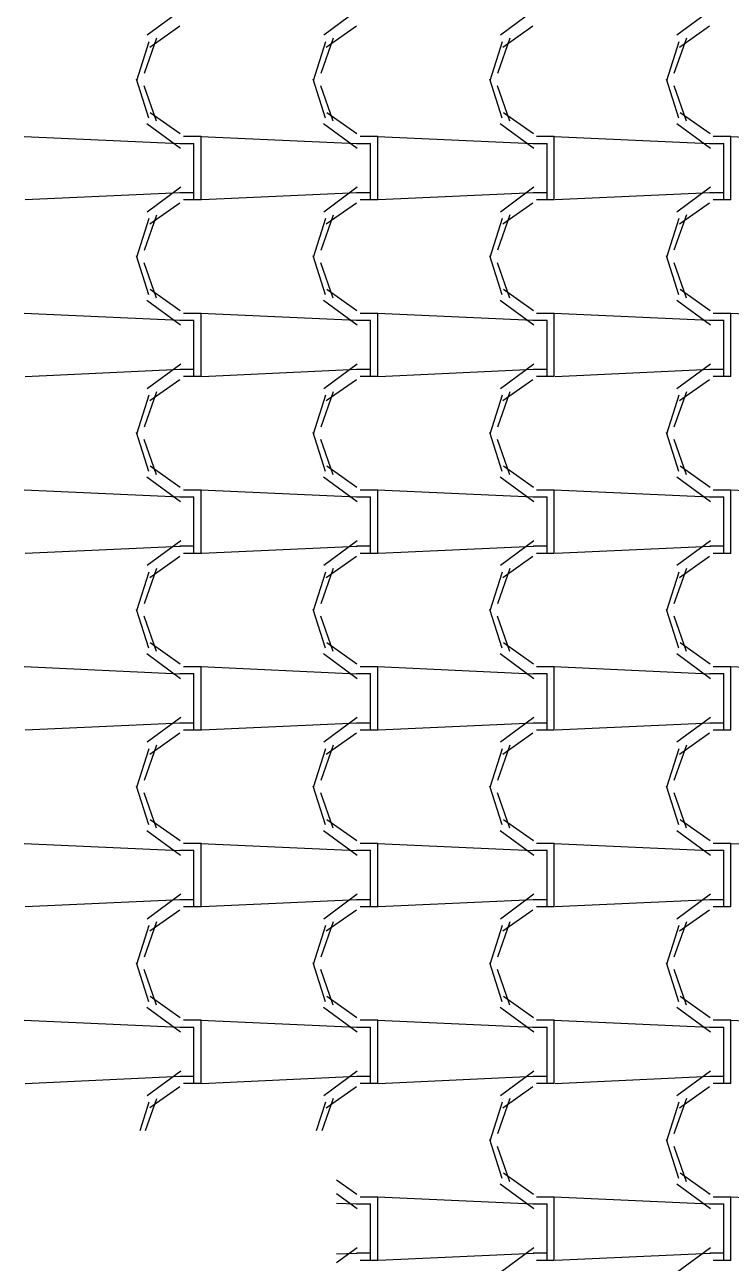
# Model space of a CAD drawing. Header units: millimetres. Extents: x -336 to -33, y -135 to 770.
# Drawn here: x -171.951 to -170.751, y 721.376 to 723.478 of the extents above; entities that cross this region are included whole.
import ezdxf

# ---------------------------------------------------------------- set-up
doc = ezdxf.new("R2010")
doc.units = ezdxf.units.MM
doc.header["$LTSCALE"] = 50
doc.header["$MEASUREMENT"] = 0
doc.layers.add('-HIDRO', color=8, linetype='CONTINUOUS')

msp = doc.modelspace()

# ---------------------------------------------------------------- linework, layer by layer
at = {"layer": '-HIDRO', "linetype": 'Continuous'}
for p, q in [((-171.6863, 723.5019), (-171.7433, 723.4599)), ((-171.3863, 723.5019), (-171.4433, 723.4599)), ((-171.0863, 723.5019), (-171.1433, 723.4599)), ((-170.7863, 723.5019), (-170.8433, 723.4599)), ((-171.6879, 723.4752), (-171.7389, 723.4392)), ((-171.3879, 723.4752), (-171.4389, 723.4392)), ((-171.0879, 723.4752), (-171.1389, 723.4392)), ((-170.7879, 723.4752), (-170.8389, 723.4392)), ((-171.7404, 723.4489), (-171.7614, 723.3829)), ((-171.7274, 723.4549), (-171.7484, 723.3949)), ((-171.4404, 723.4489), (-171.4614, 723.3829)), ((-171.4274, 723.4549), (-171.4484, 723.3949)), ((-171.1404, 723.4489), (-171.1614, 723.3829)), ((-171.1274, 723.4549), (-171.1484, 723.3949)), ((-170.8404, 723.4489), (-170.8614, 723.3829)), ((-170.8274, 723.455), (-170.8484, 723.395)), ((-171.7617, 723.3861), (-171.7407, 723.3201)), ((-171.4617, 723.3861), (-171.4407, 723.3201)), ((-171.1617, 723.3861), (-171.1407, 723.3201)), ((-170.8617, 723.3861), (-170.8407, 723.3201)), ((-171.7487, 723.3745), (-171.7277, 723.3145)), ((-171.4487, 723.3745), (-171.4277, 723.3145)), ((-171.1487, 723.3745), (-171.1277, 723.3145)), ((-170.8487, 723.3745), (-170.8277, 723.3145)), ((-171.7379, 723.329), (-171.6869, 723.293)), ((-171.4379, 723.329), (-171.3869, 723.293)), ((-171.1379, 723.329), (-171.0869, 723.293)), ((-170.8379, 723.329), (-170.7869, 723.293)), ((-171.7436, 723.3104), (-171.6866, 723.2684)), ((-171.4436, 723.3104), (-171.3866, 723.2684)), ((-171.1436, 723.3104), (-171.0866, 723.2684)), ((-170.8436, 723.3104), (-170.7866, 723.2684)), ((-171.6879, 723.2757), (-171.9519, 723.2877)), ((-171.6877, 723.2765), (-171.6637, 723.2765)), ((-171.6817, 723.2885), (-171.6517, 723.2885)), ((-171.6637, 723.1925), (-171.6637, 723.2765)), ((-171.3879, 723.2757), (-171.6519, 723.2877)), ((-171.6517, 723.1925), (-171.6517, 723.2885)), ((-171.3877, 723.2765), (-171.3637, 723.2765)), ((-171.3817, 723.2885), (-171.3517, 723.2885)), ((-171.3637, 723.1925), (-171.3637, 723.2765)), ((-171.0879, 723.2757), (-171.3519, 723.2877)), ((-171.3517, 723.1925), (-171.3517, 723.2885)), ((-171.0877, 723.2765), (-171.0637, 723.2765)), ((-171.0817, 723.2885), (-171.0517, 723.2885)), ((-171.0637, 723.1925), (-171.0637, 723.2765)), ((-170.7879, 723.2757), (-171.0519, 723.2877)), ((-171.0517, 723.1925), (-171.0517, 723.2885)), ((-170.7877, 723.2765), (-170.7637, 723.2765)), ((-170.7817, 723.2885), (-170.7517, 723.2885)), ((-170.7637, 723.1925), (-170.7637, 723.2765)), ((-170.4879, 723.2757), (-170.7519, 723.2877)), ((-170.7517, 723.1925), (-170.7517, 723.2885)), ((-171.6865, 723.1924), (-171.9505, 723.1804)), ((-171.6863, 723.2019), (-171.7433, 723.1599)), ((-171.6637, 723.1925), (-171.6877, 723.1925)), ((-171.6637, 723.1805), (-171.6637, 723.1925)), ((-171.6517, 723.1805), (-171.6517, 723.1925)), ((-171.3865, 723.1924), (-171.6505, 723.1804)), ((-171.3863, 723.2019), (-171.4433, 723.1599)), ((-171.3637, 723.1925), (-171.3877, 723.1925)), ((-171.3637, 723.1805), (-171.3637, 723.1925)), ((-171.3517, 723.1805), (-171.3517, 723.1925)), ((-171.0865, 723.1924), (-171.3505, 723.1804)), ((-171.0863, 723.2019), (-171.1433, 723.1599)), ((-171.0637, 723.1925), (-171.0877, 723.1925)), ((-171.0637, 723.1805), (-171.0637, 723.1925)), ((-171.0517, 723.1805), (-171.0517, 723.1925)), ((-170.7865, 723.1924), (-171.0505, 723.1804)), ((-170.7863, 723.2019), (-170.8433, 723.1599)), ((-170.7637, 723.1925), (-170.7877, 723.1925)), ((-170.7637, 723.1805), (-170.7637, 723.1925)), ((-170.7517, 723.1805), (-170.7517, 723.1925)), ((-171.6879, 723.1752), (-171.7389, 723.1392)), ((-171.6517, 723.1805), (-171.6817, 723.1805)), ((-171.3879, 723.1752), (-171.4389, 723.1392)), ((-171.3517, 723.1805), (-171.3817, 723.1805)), ((-171.0879, 723.1752), (-171.1389, 723.1392)), ((-171.0517, 723.1805), (-171.0817, 723.1805)), ((-170.7879, 723.1752), (-170.8389, 723.1392)), ((-170.7517, 723.1805), (-170.7817, 723.1805)), ((-171.7274, 723.1549), (-171.7484, 723.0949)), ((-171.4274, 723.1549), (-171.4484, 723.0949)), ((-171.1274, 723.155), (-171.1484, 723.095)), ((-170.8274, 723.155), (-170.8484, 723.095)), ((-171.7404, 723.1489), (-171.7614, 723.0829)), ((-171.4404, 723.1489), (-171.4614, 723.0829)), ((-171.1404, 723.1489), (-171.1614, 723.0829)), ((-170.8404, 723.1489), (-170.8614, 723.0829)), ((-171.7617, 723.0861), (-171.7407, 723.0201)), ((-171.4617, 723.0861), (-171.4407, 723.0201)), ((-171.1617, 723.0861), (-171.1407, 723.0201)), ((-170.8617, 723.0861), (-170.8407, 723.0201)), ((-171.7487, 723.0745), (-171.7277, 723.0145)), ((-171.4487, 723.0745), (-171.4277, 723.0145)), ((-171.1487, 723.0745), (-171.1277, 723.0145)), ((-170.8487, 723.0745), (-170.8277, 723.0145)), ((-171.7379, 723.029), (-171.6869, 722.993)), ((-171.4379, 723.029), (-171.3869, 722.993)), ((-171.1379, 723.029), (-171.0869, 722.993)), ((-170.8379, 723.029), (-170.7869, 722.993)), ((-171.7436, 723.0104), (-171.6866, 722.9684)), ((-171.4436, 723.0104), (-171.3866, 722.9684)), ((-171.1436, 723.0104), (-171.0866, 722.9684)), ((-170.8436, 723.0104), (-170.7866, 722.9684)), ((-171.6879, 722.9757), (-171.9519, 722.9877)), ((-171.6817, 722.9885), (-171.6517, 722.9885)), ((-171.3879, 722.9757), (-171.6519, 722.9877)), ((-171.6517, 722.8925), (-171.6517, 722.9885)), ((-171.3817, 722.9885), (-171.3517, 722.9885)), ((-171.0879, 722.9757), (-171.3519, 722.9877)), ((-171.3517, 722.8925), (-171.3517, 722.9885)), ((-171.0817, 722.9885), (-171.0517, 722.9885)), ((-170.7879, 722.9757), (-171.0519, 722.9877)), ((-171.0517, 722.8925), (-171.0517, 722.9885)), ((-170.7817, 722.9885), (-170.7517, 722.9885)), ((-170.4879, 722.9757), (-170.7519, 722.9877)), ((-170.7517, 722.8925), (-170.7517, 722.9885)), ((-171.6877, 722.9765), (-171.6637, 722.9765)), ((-171.6637, 722.8925), (-171.6637, 722.9765)), ((-171.3877, 722.9765), (-171.3637, 722.9765)), ((-171.3637, 722.8925), (-171.3637, 722.9765)), ((-171.0877, 722.9765), (-171.0637, 722.9765)), ((-171.0637, 722.8925), (-171.0637, 722.9765)), ((-170.7877, 722.9765), (-170.7637, 722.9765)), ((-170.7637, 722.8925), (-170.7637, 722.9765)), ((-171.6863, 722.9019), (-171.7433, 722.8599)), ((-171.3863, 722.9019), (-171.4433, 722.8599)), ((-171.0863, 722.9019), (-171.1433, 722.8599)), ((-170.7863, 722.9019), (-170.8433, 722.8599)), ((-171.6865, 722.8924), (-171.9505, 722.8804)), ((-171.6637, 722.8925), (-171.6877, 722.8925)), ((-171.6517, 722.8805), (-171.6817, 722.8805)), ((-171.6637, 722.8805), (-171.6637, 722.8925)), ((-171.6517, 722.8805), (-171.6517, 722.8925)), ((-171.3865, 722.8924), (-171.6505, 722.8804)), ((-171.3637, 722.8925), (-171.3877, 722.8925)), ((-171.3517, 722.8805), (-171.3817, 722.8805)), ((-171.3637, 722.8805), (-171.3637, 722.8925)), ((-171.3517, 722.8805), (-171.3517, 722.8925)), ((-171.0865, 722.8924), (-171.3505, 722.8804)), ((-171.0637, 722.8925), (-171.0877, 722.8925)), ((-171.0517, 722.8805), (-171.0817, 722.8805)), ((-171.0637, 722.8805), (-171.0637, 722.8925)), ((-171.0517, 722.8805), (-171.0517, 722.8925)), ((-170.7865, 722.8924), (-171.0505, 722.8804)), ((-170.7637, 722.8925), (-170.7877, 722.8925)), ((-170.7517, 722.8805), (-170.7817, 722.8805)), ((-170.7637, 722.8805), (-170.7637, 722.8925)), ((-170.7517, 722.8805), (-170.7517, 722.8925)), ((-171.7274, 722.8549), (-171.7484, 722.7949)), ((-171.6879, 722.8752), (-171.7389, 722.8392)), ((-171.4274, 722.8549), (-171.4484, 722.7949)), ((-171.3879, 722.8752), (-171.4389, 722.8392)), ((-171.1274, 722.855), (-171.1484, 722.795)), ((-171.0879, 722.8752), (-171.1389, 722.8392)), ((-170.8274, 722.855), (-170.8484, 722.795)), ((-170.7879, 722.8752), (-170.8389, 722.8392)), ((-171.7404, 722.8489), (-171.7614, 722.7829)), ((-171.4404, 722.8489), (-171.4614, 722.7829)), ((-171.1404, 722.8489), (-171.1614, 722.7829)), ((-170.8404, 722.8489), (-170.8614, 722.7829)), ((-171.7617, 722.7861), (-171.7407, 722.7201)), ((-171.7487, 722.7745), (-171.7277, 722.7145)), ((-171.4617, 722.7861), (-171.4407, 722.7201)), ((-171.4487, 722.7745), (-171.4277, 722.7145)), ((-171.1617, 722.7861), (-171.1407, 722.7201)), ((-171.1487, 722.7745), (-171.1277, 722.7145)), ((-170.8617, 722.7861), (-170.8407, 722.7201)), ((-170.8487, 722.7745), (-170.8277, 722.7145)), ((-171.7379, 722.729), (-171.6869, 722.693)), ((-171.4379, 722.729), (-171.3869, 722.693)), ((-171.1379, 722.729), (-171.0869, 722.693)), ((-170.8379, 722.729), (-170.7869, 722.693)), ((-171.7436, 722.7104), (-171.6866, 722.6684)), ((-171.4436, 722.7104), (-171.3866, 722.6684)), ((-171.1436, 722.7104), (-171.0866, 722.6684)), ((-170.8436, 722.7104), (-170.7866, 722.6684)), ((-171.6879, 722.6757), (-171.9519, 722.6877)), ((-171.6817, 722.6885), (-171.6517, 722.6885)), ((-171.3879, 722.6757), (-171.6519, 722.6877)), ((-171.6517, 722.5925), (-171.6517, 722.6885)), ((-171.3817, 722.6885), (-171.3517, 722.6885)), ((-171.0879, 722.6757), (-171.3519, 722.6877)), ((-171.3517, 722.5925), (-171.3517, 722.6885)), ((-171.0817, 722.6885), (-171.0517, 722.6885)), ((-170.7879, 722.6757), (-171.0519, 722.6877)), ((-171.0517, 722.5925), (-171.0517, 722.6885)), ((-170.7817, 722.6885), (-170.7517, 722.6885)), ((-170.4879, 722.6757), (-170.7519, 722.6877)), ((-170.7517, 722.5925), (-170.7517, 722.6885)), ((-171.6877, 722.6765), (-171.6637, 722.6765)), ((-171.6637, 722.5925), (-171.6637, 722.6765)), ((-171.3877, 722.6765), (-171.3637, 722.6765)), ((-171.3637, 722.5925), (-171.3637, 722.6765)), ((-171.0877, 722.6765), (-171.0637, 722.6765)), ((-171.0637, 722.5925), (-171.0637, 722.6765)), ((-170.7877, 722.6765), (-170.7637, 722.6765)), ((-170.7637, 722.5925), (-170.7637, 722.6765)), ((-171.6865, 722.5924), (-171.9505, 722.5804)), ((-171.6863, 722.6019), (-171.7433, 722.5599)), ((-171.6637, 722.5925), (-171.6877, 722.5925)), ((-171.6637, 722.5805), (-171.6637, 722.5925)), ((-171.6517, 722.5805), (-171.6517, 722.5925)), ((-171.3865, 722.5924), (-171.6505, 722.5804)), ((-171.3863, 722.6019), (-171.4433, 722.5599)), ((-171.3637, 722.5925), (-171.3877, 722.5925)), ((-171.3637, 722.5805), (-171.3637, 722.5925)), ((-171.3517, 722.5805), (-171.3517, 722.5925)), ((-171.0865, 722.5924), (-171.3505, 722.5804)), ((-171.0863, 722.6019), (-171.1433, 722.5599)), ((-171.0637, 722.5925), (-171.0877, 722.5925)), ((-171.0637, 722.5805), (-171.0637, 722.5925)), ((-171.0517, 722.5805), (-171.0517, 722.5925)), ((-170.7865, 722.5924), (-171.0505, 722.5804)), ((-170.7863, 722.6019), (-170.8433, 722.5599)), ((-170.7637, 722.5925), (-170.7877, 722.5925)), ((-170.7637, 722.5805), (-170.7637, 722.5925)), ((-170.7517, 722.5805), (-170.7517, 722.5925)), ((-171.6879, 722.5752), (-171.7389, 722.5392)), ((-171.6517, 722.5805), (-171.6817, 722.5805)), ((-171.3879, 722.5752), (-171.4389, 722.5392)), ((-171.3517, 722.5805), (-171.3817, 722.5805)), ((-171.0879, 722.5752), (-171.1389, 722.5392)), ((-171.0517, 722.5805), (-171.0817, 722.5805)), ((-170.7879, 722.5752), (-170.8389, 722.5392)), ((-170.7517, 722.5805), (-170.7817, 722.5805)), ((-171.7404, 722.5489), (-171.7614, 722.4829)), ((-171.7274, 722.5549), (-171.7484, 722.4949)), ((-171.4404, 722.5489), (-171.4614, 722.4829)), ((-171.4274, 722.5549), (-171.4484, 722.4949)), ((-171.1404, 722.5489), (-171.1614, 722.4829)), ((-171.1274, 722.555), (-171.1484, 722.495)), ((-170.8404, 722.5489), (-170.8614, 722.4829)), ((-170.8274, 722.555), (-170.8484, 722.495)), ((-171.7617, 722.4861), (-171.7407, 722.4201)), ((-171.4617, 722.4861), (-171.4407, 722.4201)), ((-171.1617, 722.4861), (-171.1407, 722.4201)), ((-170.8617, 722.4861), (-170.8407, 722.4201)), ((-171.7487, 722.4745), (-171.7277, 722.4145)), ((-171.4487, 722.4745), (-171.4277, 722.4145)), ((-171.1487, 722.4745), (-171.1277, 722.4145)), ((-170.8487, 722.4745), (-170.8277, 722.4145)), ((-171.7379, 722.429), (-171.6869, 722.393)), ((-171.4379, 722.429), (-171.3869, 722.393)), ((-171.1379, 722.429), (-171.0869, 722.393)), ((-170.8379, 722.429), (-170.7869, 722.393)), ((-171.7436, 722.4104), (-171.6866, 722.3684)), ((-171.4436, 722.4104), (-171.3866, 722.3684)), ((-171.1436, 722.4104), (-171.0866, 722.3684)), ((-170.8436, 722.4104), (-170.7866, 722.3684)), ((-171.6879, 722.3757), (-171.9519, 722.3877)), ((-171.6877, 722.3765), (-171.6637, 722.3765)), ((-171.6817, 722.3885), (-171.6517, 722.3885)), ((-171.6637, 722.2925), (-171.6637, 722.3765)), ((-171.3879, 722.3757), (-171.6519, 722.3877)), ((-171.6517, 722.2925), (-171.6517, 722.3885)), ((-171.3877, 722.3765), (-171.3637, 722.3765)), ((-171.3817, 722.3885), (-171.3517, 722.3885)), ((-171.3637, 722.2925), (-171.3637, 722.3765)), ((-171.0879, 722.3757), (-171.3519, 722.3877)), ((-171.3517, 722.2925), (-171.3517, 722.3885)), ((-171.0877, 722.3765), (-171.0637, 722.3765)), ((-171.0817, 722.3885), (-171.0517, 722.3885)), ((-171.0637, 722.2925), (-171.0637, 722.3765)), ((-170.7879, 722.3757), (-171.0519, 722.3877)), ((-171.0517, 722.2925), (-171.0517, 722.3885)), ((-170.7877, 722.3765), (-170.7637, 722.3765)), ((-170.7817, 722.3885), (-170.7517, 722.3885)), ((-170.7637, 722.2925), (-170.7637, 722.3765)), ((-170.4879, 722.3757), (-170.7519, 722.3877)), ((-170.7517, 722.2925), (-170.7517, 722.3885)), ((-171.6865, 722.2924), (-171.9505, 722.2804)), ((-171.6863, 722.3019), (-171.7433, 722.2599)), ((-171.6637, 722.2925), (-171.6877, 722.2925)), ((-171.6637, 722.2805), (-171.6637, 722.2925)), ((-171.6517, 722.2805), (-171.6517, 722.2925)), ((-171.3865, 722.2924), (-171.6505, 722.2804)), ((-171.3863, 722.3019), (-171.4433, 722.2599)), ((-171.3637, 722.2925), (-171.3877, 722.2925)), ((-171.3637, 722.2805), (-171.3637, 722.2925)), ((-171.3517, 722.2805), (-171.3517, 722.2925)), ((-171.0865, 722.2924), (-171.3505, 722.2804)), ((-171.0863, 722.3019), (-171.1433, 722.2599)), ((-171.0637, 722.2925), (-171.0877, 722.2925)), ((-171.0637, 722.2805), (-171.0637, 722.2925)), ((-171.0517, 722.2805), (-171.0517, 722.2925)), ((-170.7865, 722.2924), (-171.0505, 722.2804)), ((-170.7863, 722.3019), (-170.8433, 722.2599)), ((-170.7637, 722.2925), (-170.7877, 722.2925)), ((-170.7637, 722.2805), (-170.7637, 722.2925)), ((-170.7517, 722.2805), (-170.7517, 722.2925)), ((-171.6879, 722.2752), (-171.7389, 722.2392)), ((-171.6517, 722.2805), (-171.6817, 722.2805)), ((-171.3879, 722.2752), (-171.4389, 722.2392)), ((-171.3517, 722.2805), (-171.3817, 722.2805)), ((-171.0879, 722.2752), (-171.1389, 722.2392)), ((-171.0517, 722.2805), (-171.0817, 722.2805)), ((-170.7879, 722.2752), (-170.8389, 722.2392)), ((-170.7517, 722.2805), (-170.7817, 722.2805)), ((-171.7404, 722.2489), (-171.7614, 722.1829)), ((-171.7274, 722.2549), (-171.7484, 722.1949)), ((-171.4404, 722.2489), (-171.4614, 722.1829)), ((-171.4274, 722.255), (-171.4484, 722.195)), ((-171.1404, 722.2489), (-171.1614, 722.1829)), ((-171.1274, 722.255), (-171.1484, 722.195)), ((-170.8404, 722.2489), (-170.8614, 722.1829)), ((-170.8274, 722.255), (-170.8484, 722.195)), ((-171.7617, 722.1861), (-171.7407, 722.1201)), ((-171.4617, 722.1861), (-171.4407, 722.1201)), ((-171.1617, 722.1861), (-171.1407, 722.1201)), ((-170.8617, 722.1861), (-170.8407, 722.1201)), ((-171.7487, 722.1745), (-171.7277, 722.1145)), ((-171.4487, 722.1745), (-171.4277, 722.1145)), ((-171.1487, 722.1745), (-171.1277, 722.1145)), ((-170.8487, 722.1745), (-170.8277, 722.1145)), ((-171.7379, 722.129), (-171.6869, 722.093)), ((-171.4379, 722.129), (-171.3869, 722.093)), ((-171.1379, 722.129), (-171.0869, 722.093)), ((-170.8379, 722.129), (-170.7869, 722.093)), ((-171.7436, 722.1104), (-171.6866, 722.0684)), ((-171.4436, 722.1104), (-171.3866, 722.0684)), ((-171.1436, 722.1104), (-171.0866, 722.0684)), ((-170.8436, 722.1104), (-170.7866, 722.0684)), ((-171.6879, 722.0757), (-171.9519, 722.0877)), ((-171.6817, 722.0885), (-171.6517, 722.0885)), ((-171.3879, 722.0757), (-171.6519, 722.0877)), ((-171.6517, 721.9925), (-171.6517, 722.0885)), ((-171.3817, 722.0885), (-171.3517, 722.0885)), ((-171.0879, 722.0757), (-171.3519, 722.0877)), ((-171.3517, 721.9925), (-171.3517, 722.0885)), ((-171.0817, 722.0885), (-171.0517, 722.0885)), ((-170.7879, 722.0757), (-171.0519, 722.0877)), ((-171.0517, 721.9925), (-171.0517, 722.0885)), ((-170.7817, 722.0885), (-170.7517, 722.0885)), ((-170.4879, 722.0757), (-170.7519, 722.0877)), ((-170.7517, 721.9925), (-170.7517, 722.0885)), ((-171.6877, 722.0765), (-171.6637, 722.0765)), ((-171.6637, 721.9925), (-171.6637, 722.0765)), ((-171.3877, 722.0765), (-171.3637, 722.0765)), ((-171.3637, 721.9925), (-171.3637, 722.0765)), ((-171.0877, 722.0765), (-171.0637, 722.0765)), ((-171.0637, 721.9925), (-171.0637, 722.0765)), ((-170.7877, 722.0765), (-170.7637, 722.0765)), ((-170.7637, 721.9925), (-170.7637, 722.0765)), ((-171.6863, 722.0019), (-171.7433, 721.9599)), ((-171.3863, 722.0019), (-171.4433, 721.9599)), ((-171.0863, 722.0019), (-171.1433, 721.9599)), ((-170.7863, 722.0019), (-170.8433, 721.9599)), ((-171.6865, 721.9924), (-171.9505, 721.9804)), ((-171.6879, 721.9752), (-171.7389, 721.9392)), ((-171.6637, 721.9925), (-171.6877, 721.9925)), ((-171.6517, 721.9805), (-171.6817, 721.9805)), ((-171.6637, 721.9805), (-171.6637, 721.9925)), ((-171.6517, 721.9805), (-171.6517, 721.9925)), ((-171.3865, 721.9924), (-171.6505, 721.9804)), ((-171.3879, 721.9752), (-171.4389, 721.9392)), ((-171.3637, 721.9925), (-171.3877, 721.9925)), ((-171.3517, 721.9805), (-171.3817, 721.9805)), ((-171.3637, 721.9805), (-171.3637, 721.9925)), ((-171.3517, 721.9805), (-171.3517, 721.9925)), ((-171.0865, 721.9924), (-171.3505, 721.9804)), ((-171.0879, 721.9751), (-171.1389, 721.9391)), ((-171.0637, 721.9925), (-171.0877, 721.9925)), ((-171.0517, 721.9805), (-171.0817, 721.9805)), ((-171.0637, 721.9805), (-171.0637, 721.9925)), ((-171.0517, 721.9805), (-171.0517, 721.9925)), ((-170.7865, 721.9924), (-171.0505, 721.9804)), ((-170.7879, 721.9751), (-170.8389, 721.9391)), ((-170.7637, 721.9925), (-170.7877, 721.9925)), ((-170.7517, 721.9805), (-170.7817, 721.9805)), ((-170.7637, 721.9805), (-170.7637, 721.9925)), ((-170.7517, 721.9805), (-170.7517, 721.9925)), ((-171.7274, 721.9549), (-171.7484, 721.8949)), ((-171.4274, 721.955), (-171.4484, 721.895)), ((-171.1274, 721.955), (-171.1484, 721.895)), ((-170.8274, 721.955), (-170.8484, 721.895)), ((-171.7404, 721.9489), (-171.7614, 721.8829)), ((-171.4404, 721.9489), (-171.4614, 721.8829)), ((-171.1404, 721.9489), (-171.1614, 721.8829)), ((-170.8404, 721.9489), (-170.8614, 721.8829)), ((-171.7617, 721.8861), (-171.7407, 721.8201)), ((-171.7487, 721.8745), (-171.7277, 721.8145)), ((-171.4617, 721.8861), (-171.4407, 721.8201)), ((-171.4487, 721.8745), (-171.4277, 721.8145)), ((-171.1617, 721.8861), (-171.1407, 721.8201)), ((-171.1487, 721.8745), (-171.1277, 721.8145)), ((-170.8617, 721.8861), (-170.8407, 721.8201)), ((-170.8487, 721.8745), (-170.8277, 721.8145)), ((-171.7379, 721.829), (-171.6869, 721.793)), ((-171.4379, 721.829), (-171.3869, 721.793)), ((-171.1379, 721.829), (-171.0869, 721.793)), ((-170.8379, 721.829), (-170.7869, 721.793)), ((-171.7436, 721.8104), (-171.6866, 721.7684)), ((-171.4436, 721.8104), (-171.3866, 721.7684)), ((-171.1436, 721.8104), (-171.0866, 721.7684)), ((-170.8436, 721.8104), (-170.7866, 721.7684)), ((-171.6879, 721.7757), (-171.9519, 721.7877)), ((-171.6817, 721.7885), (-171.6517, 721.7885)), ((-171.3879, 721.7757), (-171.6519, 721.7877)), ((-171.6517, 721.6925), (-171.6517, 721.7885)), ((-171.3817, 721.7885), (-171.3517, 721.7885)), ((-171.0879, 721.7757), (-171.3519, 721.7877)), ((-171.3517, 721.6925), (-171.3517, 721.7885)), ((-171.0817, 721.7885), (-171.0517, 721.7885)), ((-170.7879, 721.7757), (-171.0519, 721.7877)), ((-171.0517, 721.6925), (-171.0517, 721.7885)), ((-170.7817, 721.7885), (-170.7517, 721.7885)), ((-170.4879, 721.7757), (-170.7519, 721.7877)), ((-170.7517, 721.6925), (-170.7517, 721.7885)), ((-171.6877, 721.7765), (-171.6637, 721.7765)), ((-171.6637, 721.6925), (-171.6637, 721.7765)), ((-171.3877, 721.7765), (-171.3637, 721.7765)), ((-171.3637, 721.6925), (-171.3637, 721.7765)), ((-171.0877, 721.7765), (-171.0637, 721.7765)), ((-171.0637, 721.6925), (-171.0637, 721.7765)), ((-170.7877, 721.7765), (-170.7637, 721.7765)), ((-170.7637, 721.6925), (-170.7637, 721.7765)), ((-171.6863, 721.7019), (-171.7433, 721.6599)), ((-171.3863, 721.7019), (-171.4433, 721.6599)), ((-171.0863, 721.7019), (-171.1433, 721.6599)), ((-170.7863, 721.7019), (-170.8433, 721.6599)), ((-171.6865, 721.6924), (-171.9505, 721.6804)), ((-171.6637, 721.6925), (-171.6877, 721.6925)), ((-171.6517, 721.6805), (-171.6817, 721.6805)), ((-171.6637, 721.6805), (-171.6637, 721.6925)), ((-171.6517, 721.6805), (-171.6517, 721.6925)), ((-171.3865, 721.6924), (-171.6505, 721.6804)), ((-171.3637, 721.6925), (-171.3877, 721.6925)), ((-171.3517, 721.6805), (-171.3817, 721.6805)), ((-171.3637, 721.6805), (-171.3637, 721.6925)), ((-171.3517, 721.6805), (-171.3517, 721.6925)), ((-171.0865, 721.6924), (-171.3505, 721.6804)), ((-171.0637, 721.6925), (-171.0877, 721.6925)), ((-171.0517, 721.6805), (-171.0817, 721.6805)), ((-171.0637, 721.6805), (-171.0637, 721.6925)), ((-171.0517, 721.6805), (-171.0517, 721.6925)), ((-170.7865, 721.6924), (-171.0505, 721.6804)), ((-170.7637, 721.6925), (-170.7877, 721.6925)), ((-170.7517, 721.6805), (-170.7817, 721.6805)), ((-170.7637, 721.6805), (-170.7637, 721.6925)), ((-170.7517, 721.6805), (-170.7517, 721.6925)), ((-171.6879, 721.6752), (-171.7389, 721.6392)), ((-171.3879, 721.6751), (-171.4389, 721.6391)), ((-171.0879, 721.6751), (-171.1389, 721.6391)), ((-170.7879, 721.6751), (-170.8389, 721.6391)), ((-171.7404, 721.6489), (-171.7559, 721.6003)), ((-171.7274, 721.6549), (-171.7465, 721.6003)), ((-171.4404, 721.6489), (-171.4559, 721.6003)), ((-171.4274, 721.655), (-171.4465, 721.6003)), ((-171.1404, 721.6489), (-171.1614, 721.5829)), ((-171.1274, 721.655), (-171.1484, 721.595)), ((-170.8404, 721.6489), (-170.8614, 721.5829)), ((-170.8274, 721.655), (-170.8484, 721.595)), ((-171.1617, 721.5861), (-171.1407, 721.5201)), ((-171.1487, 721.5745), (-171.1277, 721.5145)), ((-170.8617, 721.5861), (-170.8407, 721.5201)), ((-170.8487, 721.5745), (-170.8277, 721.5145)), ((-171.4214, 721.5173), (-171.3869, 721.493)), ((-171.1436, 721.5104), (-171.0866, 721.4684)), ((-171.1379, 721.529), (-171.0869, 721.493)), ((-170.8436, 721.5104), (-170.7866, 721.4684)), ((-170.8379, 721.529), (-170.7869, 721.493)), ((-171.4214, 721.494), (-171.3866, 721.4684)), ((-171.3817, 721.4885), (-171.3517, 721.4885)), ((-171.3517, 721.3925), (-171.3517, 721.4885)), ((-171.0817, 721.4885), (-171.0517, 721.4885)), ((-171.0517, 721.3925), (-171.0517, 721.4885)), ((-170.7817, 721.4885), (-170.7517, 721.4885)), ((-170.7517, 721.3925), (-170.7517, 721.4885)), ((-171.388, 721.4757), (-171.4214, 721.4772)), ((-171.3877, 721.4765), (-171.3637, 721.4765)), ((-171.3637, 721.3925), (-171.3637, 721.4765)), ((-171.088, 721.4757), (-171.352, 721.4877)), ((-171.0877, 721.4765), (-171.0637, 721.4765)), ((-171.0637, 721.3925), (-171.0637, 721.4765)), ((-170.788, 721.4757), (-171.052, 721.4877)), ((-170.7877, 721.4765), (-170.7637, 721.4765)), ((-170.7637, 721.3925), (-170.7637, 721.4765)), ((-170.488, 721.4757), (-170.752, 721.4877)), ((-171.3863, 721.4019), (-171.4214, 721.3761)), ((-171.3865, 721.3924), (-171.4214, 721.3908)), ((-171.3637, 721.3925), (-171.3877, 721.3925)), ((-171.3637, 721.3805), (-171.3637, 721.3925)), ((-171.3517, 721.3805), (-171.3517, 721.3925)), ((-171.0865, 721.3924), (-171.3505, 721.3804)), ((-171.0863, 721.4019), (-171.1433, 721.3599)), ((-171.0637, 721.3925), (-171.0877, 721.3925)), ((-171.0637, 721.3805), (-171.0637, 721.3925)), ((-171.0517, 721.3805), (-171.0517, 721.3925)), ((-170.7865, 721.3924), (-171.0505, 721.3804)), ((-170.7863, 721.4019), (-170.8433, 721.3599)), ((-170.7637, 721.3925), (-170.7877, 721.3925)), ((-170.7637, 721.3805), (-170.7637, 721.3925)), ((-170.7517, 721.3805), (-170.7517, 721.3925)), ((-171.3517, 721.3805), (-171.3817, 721.3805)), ((-171.0517, 721.3805), (-171.0817, 721.3805)), ((-170.7517, 721.3805), (-170.7817, 721.3805))]:
    msp.add_line(p, q, dxfattribs=at)

doc.saveas('drawing.dxf')
